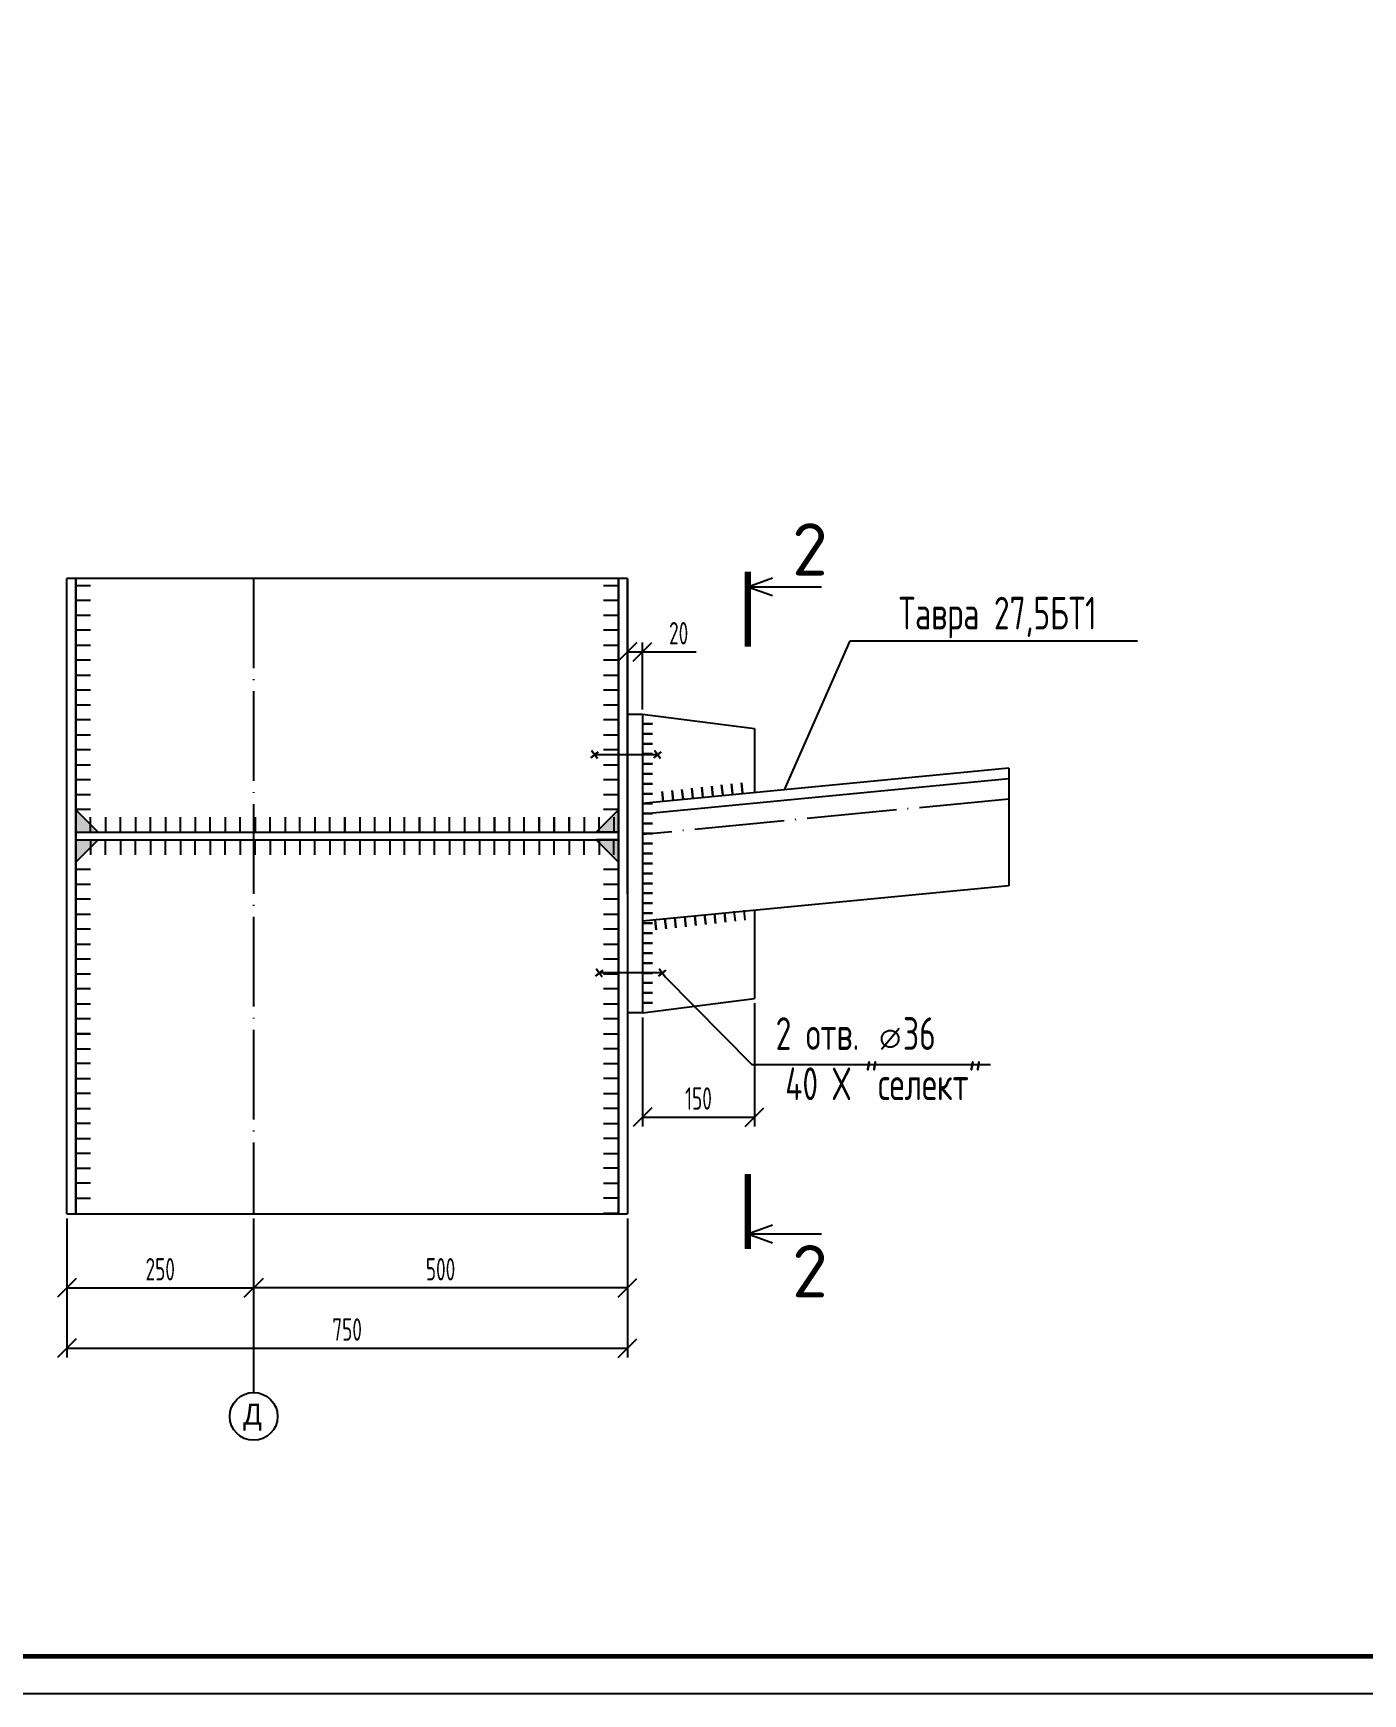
# Model space of a CAD drawing. Header units: millimetres. Extents: x -258606 to -95372, y 16759 to 83244.
# Drawn here: x -124700.7 to -124522.8, y 41751.1 to 41973.3 of the extents above; entities that cross this region are included whole.
import ezdxf

# ---------------------------------------------------------------- set-up
doc = ezdxf.new("R2010")
doc.units = ezdxf.units.MM
doc.header["$LTSCALE"] = 0.5
doc.linetypes.add('ACAD_ISO04W100', pattern=[30, 24, -3, 0, -3])
for name, color, linetype in [('Осевые', 7, 'ACAD_ISO04W100'), ('оси', 7, 'ACAD_ISO04W100'), ('размеры', 7, 'Continuous'), ('текст', 7, 'Continuous'), ('тонкие', 7, 'Continuous')]:
    doc.layers.add(name, color=color, linetype=linetype)
doc.layers.add('основной', color=7, linetype='Continuous', lineweight=60)
doc.layers.add('Разрез', color=7, linetype='Continuous', lineweight=120)
doc.styles.add('прямой', font='isocpeur.ttf', dxfattribs={"width": 0.7, "height": 3.5})
doc.styles.add('Прямой 7мм', font='isocpeur.ttf', dxfattribs={"height": 7})
doc.styles.add('РАЗМЕРЫ_30', font='txt.shx', dxfattribs={"width": 0.6, "height": 3})
doc.dimstyles.new('РАЗМЕРЫ_10', dxfattribs={"dimtxt": 3, "dimasz": 2.5, "dimexe": 1.25, "dimexo": 0.625, "dimgap": 1, "dimtad": 3, "dimdec": 1, "dimlfac": 10, "dimrnd": 1, "dimdsep": 46, "dimtxsty": 'РАЗМЕРЫ_30', "dimblk1": 'OBLIQUE', "dimblk2": 'OBLIQUE', "dimsah": 1, "dimcen": 2.5, "dimclrt": 256, "dimadec": 0, "dimazin": 0, "dimtfac": 1, "dimtdec": 1, "dimtmove": 0, "dimatfit": 3, "dimfxl": 1, "dimtolj": 1, "dimarcsym": 0})

# ---------------------------------------------------------------- blocks, each defined once
blk = doc.blocks.new('_Oblique')
at = {"color": 0, "linetype": 'ByBlock', "lineweight": -2}
blk.add_line((-0.5, -0.5), (0.5, 0.5), dxfattribs=at)
blk = doc.blocks.new('*D982')
at = {"color": 0, "lineweight": -2, "transparency": 16777216}
for p, q in [((-124696.19, 41814.69), (-124696.19, 41804.13)), ((-124671.19, 41814.69), (-124671.19, 41804.13)), ((-124696.19, 41805.38), (-124671.19, 41805.38))]:
    blk.add_line(p, q, dxfattribs=at)
at = {"layer": 'Defpoints', "color": 0, "transparency": 16777216}
for p in [(-124696.19, 41815.32), (-124671.19, 41815.32), (-124671.19, 41805.38)]:
    blk.add_point(p, dxfattribs=at)
at = {"color": 0, "lineweight": -2, "transparency": 16777216, "xscale": 2.5, "yscale": 2.5, "zscale": 2.5, "rotation": 180}
blk.add_blockref('_Oblique', (-124696.19, 41805.38), dxfattribs=at)
at = {"color": 0, "lineweight": -2, "transparency": 16777216, "xscale": 2.5, "yscale": 2.5, "zscale": 2.5}
blk.add_blockref('_Oblique', (-124671.19, 41805.38), dxfattribs=at)
at = {"transparency": 16777216, "insert": (-124683.69, 41807.88), "char_height": 3, "attachment_point": 5, "style": 'РАЗМЕРЫ_30'}
blk.add_mtext('\\A1;250', dxfattribs=at)
blk = doc.blocks.new('*D983')
at = {"color": 0, "lineweight": -2, "transparency": 16777216}
for p, q in [((-124671.19, 41814.69), (-124671.19, 41804.13)), ((-124621.19, 41814.69), (-124621.19, 41804.13)), ((-124621.19, 41805.38), (-124671.19, 41805.38))]:
    blk.add_line(p, q, dxfattribs=at)
at = {"layer": 'Defpoints', "color": 0, "transparency": 16777216}
for p in [(-124671.19, 41815.32), (-124621.19, 41815.32), (-124671.19, 41805.38)]:
    blk.add_point(p, dxfattribs=at)
at = {"color": 0, "lineweight": -2, "transparency": 16777216, "xscale": 2.5, "yscale": 2.5, "zscale": 2.5, "rotation": 180}
blk.add_blockref('_Oblique', (-124671.19, 41805.38), dxfattribs=at)
at = {"color": 0, "lineweight": -2, "transparency": 16777216, "xscale": 2.5, "yscale": 2.5, "zscale": 2.5}
blk.add_blockref('_Oblique', (-124621.19, 41805.38), dxfattribs=at)
at = {"transparency": 16777216, "insert": (-124646.19, 41807.88), "char_height": 3, "attachment_point": 5, "style": 'РАЗМЕРЫ_30'}
blk.add_mtext('\\A1;500', dxfattribs=at)
blk = doc.blocks.new('*D984')
at = {"color": 0, "lineweight": -2, "transparency": 16777216}
for p, q in [((-124696.19, 41814.69), (-124696.19, 41796.07)), ((-124621.19, 41814.69), (-124621.19, 41796.07)), ((-124696.19, 41797.32), (-124621.19, 41797.32))]:
    blk.add_line(p, q, dxfattribs=at)
at = {"layer": 'Defpoints', "color": 0, "transparency": 16777216}
for p in [(-124696.19, 41815.32), (-124621.19, 41815.32), (-124621.19, 41797.32)]:
    blk.add_point(p, dxfattribs=at)
at = {"color": 0, "lineweight": -2, "transparency": 16777216, "xscale": 2.5, "yscale": 2.5, "zscale": 2.5, "rotation": 180}
blk.add_blockref('_Oblique', (-124696.19, 41797.32), dxfattribs=at)
at = {"color": 0, "lineweight": -2, "transparency": 16777216, "xscale": 2.5, "yscale": 2.5, "zscale": 2.5}
blk.add_blockref('_Oblique', (-124621.19, 41797.32), dxfattribs=at)
at = {"transparency": 16777216, "insert": (-124658.69, 41799.82), "char_height": 3, "attachment_point": 5, "style": 'РАЗМЕРЫ_30'}
blk.add_mtext('\\A1;750', dxfattribs=at)
blk = doc.blocks.new('*D944')
at = {"color": 0, "lineweight": -2, "transparency": 16777216}
for p, q in [((-124621.19, 41882.78), (-124621.19, 41891.74)), ((-124619.19, 41882.78), (-124619.19, 41891.74)), ((-124621.19, 41890.49), (-124619.19, 41890.49)), ((-124619.19, 41890.49), (-124611.99, 41890.49))]:
    blk.add_line(p, q, dxfattribs=at)
at = {"layer": 'Defpoints', "color": 0, "transparency": 16777216}
for p in [(-124619.19, 41890.49), (-124621.19, 41882.16), (-124619.19, 41882.16)]:
    blk.add_point(p, dxfattribs=at)
at = {"color": 0, "lineweight": -2, "transparency": 16777216, "xscale": 2.5, "yscale": 2.5, "zscale": 2.5, "rotation": 180}
blk.add_blockref('_Oblique', (-124621.19, 41890.49), dxfattribs=at)
at = {"color": 0, "lineweight": -2, "transparency": 16777216, "xscale": 2.5, "yscale": 2.5, "zscale": 2.5}
blk.add_blockref('_Oblique', (-124619.19, 41890.49), dxfattribs=at)
at = {"transparency": 16777216, "insert": (-124614.34, 41892.99), "char_height": 3, "attachment_point": 5, "style": 'РАЗМЕРЫ_30'}
blk.add_mtext('\\A1;20', dxfattribs=at)
blk = doc.blocks.new('*D945')
at = {"color": 0, "lineweight": -2, "transparency": 16777216}
for p, q in [((-124604.19, 41843.5), (-124604.19, 41826.98)), ((-124619.19, 41841.56), (-124619.19, 41826.98)), ((-124619.19, 41828.23), (-124604.19, 41828.23))]:
    blk.add_line(p, q, dxfattribs=at)
at = {"layer": 'Defpoints', "color": 0, "transparency": 16777216}
for p in [(-124619.19, 41842.19), (-124604.19, 41844.13), (-124604.19, 41828.23)]:
    blk.add_point(p, dxfattribs=at)
at = {"color": 0, "lineweight": -2, "transparency": 16777216, "xscale": 2.5, "yscale": 2.5, "zscale": 2.5, "rotation": 180}
blk.add_blockref('_Oblique', (-124619.19, 41828.23), dxfattribs=at)
at = {"color": 0, "lineweight": -2, "transparency": 16777216, "xscale": 2.5, "yscale": 2.5, "zscale": 2.5}
blk.add_blockref('_Oblique', (-124604.19, 41828.23), dxfattribs=at)
at = {"transparency": 16777216, "insert": (-124611.69, 41830.73), "char_height": 3, "attachment_point": 5, "style": 'РАЗМЕРЫ_30'}
blk.add_mtext('\\A1;150', dxfattribs=at)

msp = doc.modelspace()

# ---------------------------------------------------------------- hatches: boundary and pattern name
h = msp.add_hatch(color=256)
h.dxf.hatch_style = 1
h.paths.add_polyline_path([(-124691.99325, 41866.35545), (-124694.99302, 41866.35545), (-124694.99302, 41869.35523)])
h = msp.add_hatch(color=256)
h.dxf.hatch_style = 1
h.paths.add_polyline_path([(-124625.39348, 41866.35545), (-124622.39371, 41866.35545), (-124622.39371, 41869.35523)])
h = msp.add_hatch(color=256)
h.dxf.hatch_style = 1
h.paths.add_polyline_path([(-124691.99348, 41865.35545), (-124694.99325, 41865.35545), (-124694.99325, 41862.35568)])
h = msp.add_hatch(color=256)
h.dxf.hatch_style = 1
h.paths.add_polyline_path([(-124625.39325, 41865.35545), (-124622.39348, 41865.35545), (-124622.39348, 41862.35568)])

# ---------------------------------------------------------------- linework, layer by layer
for p, q in [((-124621.19325, 41900.32949), (-124696.19325, 41900.32949)), ((-124694.99325, 41815.31899), (-124694.99325, 41900.32949)), ((-124622.39325, 41900.32949), (-124622.39325, 41815.31899)), ((-124694.99325, 41899.39204), (-124692.99325, 41899.39204)), ((-124624.39325, 41899.39204), (-124622.39325, 41899.39204)), ((-124692.99325, 41897.39204), (-124694.99325, 41897.39204)), ((-124694.99325, 41895.39204), (-124692.99325, 41895.39204)), ((-124622.39325, 41897.39204), (-124624.39325, 41897.39204)), ((-124624.39325, 41895.39204), (-124622.39325, 41895.39204)), ((-124692.99325, 41893.39204), (-124694.99325, 41893.39204)), ((-124622.39325, 41893.39204), (-124624.39325, 41893.39204)), ((-124694.99325, 41891.39204), (-124692.99325, 41891.39204)), ((-124624.39325, 41891.39204), (-124622.39325, 41891.39204)), ((-124600.17987, 41872.0503), (-124591.40011, 41891.96076)), ((-124591.40011, 41891.96076), (-124552.97791, 41891.96076)), ((-124692.99325, 41889.39204), (-124694.99325, 41889.39204)), ((-124622.39325, 41889.39204), (-124624.39325, 41889.39204)), ((-124694.99325, 41887.39204), (-124692.99325, 41887.39204)), ((-124624.39325, 41887.39204), (-124622.39325, 41887.39204)), ((-124692.99325, 41885.39204), (-124694.99325, 41885.39204)), ((-124622.39325, 41885.39204), (-124624.39325, 41885.39204)), ((-124694.99325, 41883.39204), (-124692.99325, 41883.39204)), ((-124624.39325, 41883.39204), (-124622.39325, 41883.39204)), ((-124692.99325, 41881.39204), (-124694.99325, 41881.39204)), ((-124622.39325, 41881.39204), (-124624.39325, 41881.39204)), ((-124619.19326, 41880.85469), (-124617.85993, 41880.85469)), ((-124617.85993, 41880.85468), (-124619.19326, 41880.85468)), ((-124694.99325, 41879.39204), (-124692.99325, 41879.39204)), ((-124624.39325, 41879.39204), (-124622.39325, 41879.39204)), ((-124617.85993, 41879.52136), (-124619.19326, 41879.52136)), ((-124619.19326, 41879.52135), (-124617.85993, 41879.52135)), ((-124617.85993, 41878.18802), (-124619.19326, 41878.18802)), ((-124617.85993, 41878.18802), (-124619.19326, 41878.18802)), ((-124619.19326, 41878.18801), (-124617.85993, 41878.18801)), ((-124692.99325, 41877.39204), (-124694.99325, 41877.39204)), ((-124694.99325, 41875.39204), (-124692.99325, 41875.39204)), ((-124622.39325, 41877.39204), (-124624.39325, 41877.39204)), ((-124624.39325, 41875.39204), (-124622.39325, 41875.39204)), ((-124619.19326, 41876.85469), (-124617.85993, 41876.85469)), ((-124617.85993, 41876.85468), (-124619.19326, 41876.85468)), ((-124617.85989, 41876.85468), (-124619.19323, 41876.85468)), ((-124619.19323, 41876.85467), (-124617.85989, 41876.85467)), ((-124619.19323, 41875.52135), (-124617.85989, 41875.52135)), ((-124617.85989, 41875.52134), (-124619.19323, 41875.52134)), ((-124692.99325, 41873.39204), (-124694.99325, 41873.39204)), ((-124622.39325, 41873.39204), (-124624.39325, 41873.39204)), ((-124617.85989, 41874.18801), (-124619.19323, 41874.18801)), ((-124619.19323, 41874.18801), (-124617.85989, 41874.18801)), ((-124570.18044, 41874.951), (-124570.18044, 41859.18719)), ((-124694.99325, 41871.39204), (-124692.99325, 41871.39204)), ((-124624.39325, 41871.39204), (-124622.39325, 41871.39204)), ((-124617.85989, 41872.85467), (-124619.19323, 41872.85467)), ((-124619.19323, 41872.85467), (-124617.85989, 41872.85467)), ((-124617.85989, 41872.85467), (-124619.19323, 41872.85467)), ((-124617.85989, 41871.52134), (-124619.19323, 41871.52134)), ((-124619.19323, 41871.52134), (-124617.85989, 41871.52134)), ((-124617.85989, 41871.52134), (-124619.19323, 41871.52134)), ((-124619.19323, 41871.52133), (-124617.85989, 41871.52133)), ((-124616.54955, 41871.80692), (-124616.40366, 41870.48159)), ((-124616.40366, 41870.48159), (-124616.54954, 41871.80692)), ((-124616.54953, 41871.80692), (-124616.40365, 41870.4816)), ((-124615.22421, 41871.95281), (-124615.07833, 41870.62748)), ((-124615.07832, 41870.62748), (-124615.2242, 41871.95281)), ((-124613.89888, 41872.09869), (-124613.75299, 41870.77336)), ((-124613.75299, 41870.77336), (-124613.89887, 41872.09869)), ((-124612.42767, 41870.91925), (-124612.57355, 41872.24457)), ((-124612.57354, 41872.24458), (-124612.42766, 41870.91925)), ((-124611.10234, 41871.06516), (-124611.24822, 41872.39049)), ((-124611.24822, 41872.39046), (-124611.10234, 41871.06513)), ((-124611.24821, 41872.39049), (-124611.10233, 41871.06517)), ((-124611.10233, 41871.06513), (-124611.24821, 41872.39046)), ((-124609.92289, 41872.53638), (-124609.77701, 41871.21105)), ((-124609.777, 41871.21105), (-124609.92289, 41872.53638)), ((-124609.777, 41871.21105), (-124609.92288, 41872.53638)), ((-124608.59756, 41872.68226), (-124608.45167, 41871.35693)), ((-124608.45167, 41871.35693), (-124608.59755, 41872.68226)), ((-124607.12635, 41871.50282), (-124607.27223, 41872.82814)), ((-124607.27222, 41872.82815), (-124607.12634, 41871.50282)), ((-124605.9469, 41872.97403), (-124605.80102, 41871.6487)), ((-124605.80101, 41871.6487), (-124605.94689, 41872.97403)), ((-124692.99325, 41869.39204), (-124694.99325, 41869.39204)), ((-124694.99325, 41866.35545), (-124694.99325, 41869.35545)), ((-124691.99325, 41866.35545), (-124694.99325, 41869.35545)), ((-124625.39348, 41866.35545), (-124622.39348, 41869.35545)), ((-124622.39325, 41869.39204), (-124624.39325, 41869.39204)), ((-124622.39348, 41866.35545), (-124622.39348, 41869.35545)), ((-124619.19323, 41870.188), (-124617.85989, 41870.188)), ((-124617.85989, 41870.188), (-124619.19323, 41870.188)), ((-124617.85989, 41868.85467), (-124619.19323, 41868.85467)), ((-124619.19323, 41868.85466), (-124617.85989, 41868.85466)), ((-124692.99325, 41866.35545), (-124692.99325, 41868.35545)), ((-124690.99325, 41868.35545), (-124690.99325, 41866.35545)), ((-124688.99325, 41866.35545), (-124688.99325, 41868.35545)), ((-124686.99325, 41868.35545), (-124686.99325, 41866.35545)), ((-124684.99325, 41866.35545), (-124684.99325, 41868.35545)), ((-124682.99325, 41868.35545), (-124682.99325, 41866.35545)), ((-124680.99325, 41866.35545), (-124680.99325, 41868.35545)), ((-124678.99325, 41868.35545), (-124678.99325, 41866.35545)), ((-124676.99325, 41866.35545), (-124676.99325, 41868.35545)), ((-124674.99325, 41868.35545), (-124674.99325, 41866.35545)), ((-124672.99325, 41866.35545), (-124672.99325, 41868.35545)), ((-124670.99325, 41868.35545), (-124670.99325, 41866.35545)), ((-124668.99325, 41866.35545), (-124668.99325, 41868.35545)), ((-124666.99325, 41868.35545), (-124666.99325, 41866.35545)), ((-124664.99325, 41866.35545), (-124664.99325, 41868.35545)), ((-124662.99325, 41868.35545), (-124662.99325, 41866.35545)), ((-124660.99325, 41866.35545), (-124660.99325, 41868.35545)), ((-124658.99325, 41868.35545), (-124658.99325, 41866.35545)), ((-124658.99324, 41866.35545), (-124658.99324, 41868.35545)), ((-124656.99324, 41868.35545), (-124656.99324, 41866.35545)), ((-124654.99324, 41866.35545), (-124654.99324, 41868.35545)), ((-124652.99324, 41868.35545), (-124652.99324, 41866.35545)), ((-124650.99324, 41866.35545), (-124650.99324, 41868.35545)), ((-124648.99324, 41868.35545), (-124648.99324, 41866.35545)), ((-124648.99323, 41866.35546), (-124648.99323, 41868.35546)), ((-124646.99323, 41868.35546), (-124646.99323, 41866.35546)), ((-124644.99323, 41866.35546), (-124644.99323, 41868.35546)), ((-124642.99323, 41868.35546), (-124642.99323, 41866.35546)), ((-124640.99323, 41866.35546), (-124640.99323, 41868.35546)), ((-124638.99323, 41868.35546), (-124638.99323, 41866.35546)), ((-124638.99322, 41866.35545), (-124638.99322, 41868.35545)), ((-124636.99322, 41868.35545), (-124636.99322, 41866.35545)), ((-124634.99322, 41866.35545), (-124634.99322, 41868.35545)), ((-124632.99322, 41868.35545), (-124632.99322, 41866.35545)), ((-124632.99321, 41866.35545), (-124632.99321, 41868.35545)), ((-124630.99322, 41866.35545), (-124630.99322, 41868.35545)), ((-124630.99321, 41868.35545), (-124630.99321, 41866.35545)), ((-124628.99322, 41868.35545), (-124628.99322, 41866.35545)), ((-124628.99321, 41866.35545), (-124628.99321, 41868.35545)), ((-124626.99321, 41868.35545), (-124626.99321, 41866.35545)), ((-124624.99321, 41866.35545), (-124624.99321, 41868.35545)), ((-124622.99321, 41868.35545), (-124622.99321, 41866.35545)), ((-124617.85989, 41867.52133), (-124619.19323, 41867.52133)), ((-124617.85989, 41867.52133), (-124619.19323, 41867.52133)), ((-124619.19323, 41867.52132), (-124617.85989, 41867.52132)), ((-124694.99348, 41865.35545), (-124694.99348, 41862.35545)), ((-124694.99348, 41865.35545), (-124691.99348, 41865.35545)), ((-124691.99348, 41865.35545), (-124694.99348, 41862.35545)), ((-124694.99325, 41866.35545), (-124691.99325, 41866.35545)), ((-124692.99325, 41865.35545), (-124692.99325, 41863.35545)), ((-124690.99325, 41863.35545), (-124690.99325, 41865.35545)), ((-124688.99325, 41865.35545), (-124688.99325, 41863.35545)), ((-124686.99325, 41863.35545), (-124686.99325, 41865.35545)), ((-124684.99325, 41865.35545), (-124684.99325, 41863.35545)), ((-124682.99325, 41863.35545), (-124682.99325, 41865.35545)), ((-124680.99325, 41865.35545), (-124680.99325, 41863.35545)), ((-124678.99325, 41863.35545), (-124678.99325, 41865.35545)), ((-124676.99325, 41865.35545), (-124676.99325, 41863.35545)), ((-124674.99325, 41863.35545), (-124674.99325, 41865.35545)), ((-124672.99325, 41865.35545), (-124672.99325, 41863.35545)), ((-124670.99325, 41863.35545), (-124670.99325, 41865.35545)), ((-124668.99325, 41865.35545), (-124668.99325, 41863.35545)), ((-124666.99325, 41863.35545), (-124666.99325, 41865.35545)), ((-124664.99325, 41865.35545), (-124664.99325, 41863.35545)), ((-124662.99325, 41863.35545), (-124662.99325, 41865.35545)), ((-124660.99325, 41865.35545), (-124660.99325, 41863.35545)), ((-124658.99325, 41863.35545), (-124658.99325, 41865.35545)), ((-124658.99324, 41863.35545), (-124658.99324, 41865.35545)), ((-124656.99324, 41865.35545), (-124656.99324, 41863.35545)), ((-124654.99324, 41863.35545), (-124654.99324, 41865.35545)), ((-124652.99324, 41865.35545), (-124652.99324, 41863.35545)), ((-124650.99324, 41863.35545), (-124650.99324, 41865.35545)), ((-124648.99324, 41865.35545), (-124648.99324, 41863.35545)), ((-124646.99324, 41863.35545), (-124646.99324, 41865.35545)), ((-124644.99324, 41865.35545), (-124644.99324, 41863.35545)), ((-124642.99324, 41863.35545), (-124642.99324, 41865.35545)), ((-124642.99324, 41863.35545), (-124642.99324, 41865.35545)), ((-124640.99324, 41865.35545), (-124640.99324, 41863.35545)), ((-124638.99324, 41863.35545), (-124638.99324, 41865.35545)), ((-124638.99323, 41863.35545), (-124638.99323, 41865.35545)), ((-124636.99324, 41865.35545), (-124636.99324, 41863.35545)), ((-124636.99323, 41865.35545), (-124636.99323, 41863.35545)), ((-124634.99324, 41863.35545), (-124634.99324, 41865.35545)), ((-124634.99323, 41863.35545), (-124634.99323, 41865.35545)), ((-124632.99324, 41865.35545), (-124632.99324, 41863.35545)), ((-124632.99323, 41865.35545), (-124632.99323, 41863.35545)), ((-124630.99324, 41863.35545), (-124630.99324, 41865.35545)), ((-124630.99323, 41863.35545), (-124630.99323, 41865.35545)), ((-124628.99324, 41865.35545), (-124628.99324, 41863.35545)), ((-124628.99323, 41865.35545), (-124628.99323, 41863.35545)), ((-124626.99324, 41863.35545), (-124626.99324, 41865.35545)), ((-124626.99323, 41863.35545), (-124626.99323, 41865.35545)), ((-124622.39348, 41866.35545), (-124625.39348, 41866.35545)), ((-124622.39325, 41865.35545), (-124625.39325, 41865.35545)), ((-124625.39325, 41865.35545), (-124622.39325, 41862.35545)), ((-124624.99323, 41865.35545), (-124624.99323, 41863.35545)), ((-124622.99323, 41863.35545), (-124622.99323, 41865.35545)), ((-124622.39325, 41865.35545), (-124622.39325, 41862.35545)), ((-124619.19323, 41866.188), (-124617.85989, 41866.188)), ((-124617.85989, 41866.18799), (-124619.19323, 41866.18799)), ((-124617.85989, 41866.188), (-124619.19322, 41866.188)), ((-124619.19322, 41866.18799), (-124617.85989, 41866.18799)), ((-124619.19322, 41864.85466), (-124617.85989, 41864.85466)), ((-124617.85989, 41864.85466), (-124619.19322, 41864.85466)), ((-124617.85989, 41863.52133), (-124619.19322, 41863.52133)), ((-124619.19322, 41863.52133), (-124617.85989, 41863.52133)), ((-124617.85989, 41862.18799), (-124619.19322, 41862.18799)), ((-124619.19322, 41862.18799), (-124617.85989, 41862.18799)), ((-124617.85989, 41862.18799), (-124619.19322, 41862.18799)), ((-124692.99324, 41861.39204), (-124694.99324, 41861.39204)), ((-124622.39325, 41861.39204), (-124624.39325, 41861.39204)), ((-124619.19322, 41860.85466), (-124617.85989, 41860.85466)), ((-124617.85989, 41860.85465), (-124619.19322, 41860.85465)), ((-124694.99324, 41859.39204), (-124692.99324, 41859.39204)), ((-124624.39325, 41859.39204), (-124622.39325, 41859.39204)), ((-124617.8599, 41858.18799), (-124619.19323, 41858.18799)), ((-124619.19323, 41858.18798), (-124617.8599, 41858.18798)), ((-124617.85989, 41859.52133), (-124619.19322, 41859.52133)), ((-124619.19322, 41859.52132), (-124617.85989, 41859.52132)), ((-124617.85989, 41858.18799), (-124619.19322, 41858.18799)), ((-124692.99324, 41857.39204), (-124694.99324, 41857.39204)), ((-124694.99324, 41855.39204), (-124692.99324, 41855.39204)), ((-124622.39325, 41857.39204), (-124624.39325, 41857.39204)), ((-124624.39325, 41855.39204), (-124622.39325, 41855.39204)), ((-124619.19323, 41856.85466), (-124617.8599, 41856.85466)), ((-124617.8599, 41856.85465), (-124619.19323, 41856.85465)), ((-124617.8599, 41855.52132), (-124619.19323, 41855.52132)), ((-124619.19323, 41855.52132), (-124617.8599, 41855.52132)), ((-124609.54634, 41855.48724), (-124609.40045, 41854.16191)), ((-124609.40045, 41854.16192), (-124609.54633, 41855.48724)), ((-124608.07513, 41854.3078), (-124608.22101, 41855.63313)), ((-124608.221, 41855.63313), (-124608.07512, 41854.3078)), ((-124606.74979, 41854.45368), (-124606.89567, 41855.77901)), ((-124605.42446, 41854.59957), (-124605.57034, 41855.9249)), ((-124692.99324, 41853.39204), (-124694.99324, 41853.39204)), ((-124622.39325, 41853.39204), (-124624.39325, 41853.39204)), ((-124617.8599, 41854.18798), (-124619.19323, 41854.18798)), ((-124619.19323, 41854.18798), (-124617.8599, 41854.18798)), ((-124617.8599, 41854.18798), (-124619.19323, 41854.18798)), ((-124617.35243, 41853.28661), (-124617.49832, 41854.61194)), ((-124617.49831, 41854.61194), (-124617.35243, 41853.28661)), ((-124616.17299, 41854.75782), (-124616.02711, 41853.43249)), ((-124616.0271, 41853.43249), (-124616.17298, 41854.75782)), ((-124616.0271, 41853.43249), (-124616.17298, 41854.75782)), ((-124614.84766, 41854.9037), (-124614.70177, 41853.57838)), ((-124614.70177, 41853.57838), (-124614.84765, 41854.90371)), ((-124613.37644, 41853.72426), (-124613.52233, 41855.04959)), ((-124613.52232, 41855.04959), (-124613.37644, 41853.72426)), ((-124612.05112, 41853.87015), (-124612.197, 41855.19548)), ((-124612.197, 41855.19547), (-124612.05111, 41853.87014)), ((-124612.19699, 41855.19548), (-124612.05111, 41853.87015)), ((-124612.05111, 41853.87014), (-124612.19699, 41855.19547)), ((-124610.87167, 41855.34136), (-124610.72579, 41854.01603)), ((-124610.72578, 41854.01603), (-124610.87167, 41855.34136)), ((-124610.72578, 41854.01603), (-124610.87166, 41855.34136)), ((-124694.99324, 41851.39204), (-124692.99324, 41851.39204)), ((-124624.39325, 41851.39204), (-124622.39325, 41851.39204)), ((-124617.85991, 41851.52132), (-124619.19324, 41851.52132)), ((-124619.19324, 41851.52131), (-124617.85991, 41851.52131)), ((-124619.19323, 41852.85465), (-124617.8599, 41852.85465)), ((-124617.8599, 41852.85464), (-124619.19323, 41852.85464)), ((-124617.8599, 41851.52132), (-124619.19323, 41851.52132)), ((-124619.19323, 41851.52131), (-124617.8599, 41851.52131)), ((-124692.99324, 41849.39204), (-124694.99324, 41849.39204)), ((-124622.39325, 41849.39204), (-124624.39325, 41849.39204)), ((-124619.19324, 41850.18799), (-124617.85991, 41850.18799)), ((-124617.85991, 41850.18798), (-124619.19324, 41850.18798)), ((-124617.85991, 41848.85465), (-124619.19324, 41848.85465)), ((-124619.19324, 41848.85465), (-124617.85991, 41848.85465)), ((-124617.8599, 41850.18799), (-124619.19323, 41850.18799)), ((-124619.19323, 41850.18798), (-124617.8599, 41850.18798)), ((-124617.8599, 41850.18798), (-124619.19323, 41850.18798)), ((-124619.19323, 41848.85465), (-124617.8599, 41848.85465)), ((-124617.8599, 41848.85465), (-124619.19323, 41848.85465)), ((-124694.99324, 41847.39204), (-124692.99324, 41847.39204)), ((-124624.39325, 41847.39204), (-124622.39325, 41847.39204)), ((-124617.85991, 41847.52131), (-124619.19324, 41847.52131)), ((-124619.19324, 41847.52131), (-124617.85991, 41847.52131)), ((-124617.85991, 41847.52131), (-124619.19324, 41847.52131)), ((-124617.8599, 41847.52132), (-124619.19323, 41847.52132)), ((-124619.19323, 41847.52131), (-124617.8599, 41847.52131)), ((-124616.13199, 41847.00586), (-124604.53895, 41835.26035)), ((-124692.99324, 41845.39204), (-124694.99324, 41845.39204)), ((-124622.39325, 41845.39204), (-124624.39325, 41845.39204)), ((-124619.19324, 41846.18798), (-124617.85991, 41846.18798)), ((-124617.85991, 41846.18797), (-124619.19324, 41846.18797)), ((-124617.85991, 41844.85465), (-124619.19324, 41844.85465)), ((-124619.19324, 41844.85464), (-124617.85991, 41844.85464)), ((-124617.8599, 41846.18798), (-124619.19323, 41846.18798)), ((-124694.99324, 41843.39204), (-124692.99324, 41843.39204)), ((-124624.39325, 41843.39204), (-124622.39325, 41843.39204)), ((-124617.85992, 41843.52131), (-124619.19325, 41843.52131)), ((-124619.19325, 41843.5213), (-124617.85992, 41843.5213)), ((-124617.85991, 41843.52131), (-124619.19324, 41843.52131)), ((-124692.99324, 41841.39204), (-124694.99324, 41841.39204)), ((-124622.39325, 41841.39204), (-124624.39325, 41841.39204)), ((-124692.99325, 41839.39204), (-124694.99325, 41839.39204)), ((-124694.99324, 41839.39204), (-124692.99324, 41839.39204)), ((-124624.39325, 41839.39204), (-124622.39325, 41839.39204)), ((-124624.39325, 41839.39204), (-124622.39325, 41839.39204)), ((-124694.99325, 41837.39204), (-124692.99325, 41837.39204)), ((-124622.39325, 41837.39204), (-124624.39325, 41837.39204)), ((-124692.99325, 41835.39204), (-124694.99325, 41835.39204)), ((-124694.99325, 41833.39204), (-124692.99325, 41833.39204)), ((-124624.39325, 41835.39204), (-124622.39325, 41835.39204)), ((-124622.39325, 41833.39204), (-124624.39325, 41833.39204)), ((-124604.53895, 41835.26035), (-124572.60686, 41835.26035)), ((-124692.99325, 41831.39204), (-124694.99325, 41831.39204)), ((-124624.39325, 41831.39204), (-124622.39325, 41831.39204)), ((-124694.99325, 41829.39204), (-124692.99325, 41829.39204)), ((-124622.39325, 41829.39204), (-124624.39325, 41829.39204)), ((-124692.99325, 41827.39204), (-124694.99325, 41827.39204)), ((-124624.39325, 41827.39204), (-124622.39325, 41827.39204)), ((-124694.99325, 41825.39204), (-124692.99325, 41825.39204)), ((-124622.39325, 41825.39204), (-124624.39325, 41825.39204)), ((-124692.99325, 41823.39204), (-124694.99325, 41823.39204)), ((-124624.39325, 41823.39204), (-124622.39325, 41823.39204)), ((-124694.99325, 41821.39204), (-124692.99325, 41821.39204)), ((-124622.39325, 41821.39204), (-124624.39325, 41821.39204)), ((-124692.99325, 41819.39204), (-124694.99325, 41819.39204)), ((-124624.39325, 41819.39204), (-124622.39325, 41819.39204)), ((-124624.39325, 41819.39204), (-124622.39325, 41819.39204)), ((-124694.99325, 41817.39204), (-124692.99325, 41817.39204)), ((-124622.39325, 41817.39204), (-124624.39325, 41817.39204)), ((-124696.19325, 41815.31899), (-124621.19325, 41815.31899)), ((-124624.39325, 41815.39204), (-124622.39325, 41815.39204))]:
    msp.add_line(p, q)
at = {"color": 7, "linetype": 'Continuous', "lineweight": 30, "ltscale": 0.5}
for p, q in [((-124626.09407, 41876.33181), (-124625.10902, 41877.1036)), ((-124625.19988, 41876.21942), (-124626.01493, 41877.27806)), ((-124617.66695, 41876.33181), (-124616.6819, 41877.1036)), ((-124616.77276, 41876.21942), (-124617.58781, 41877.27806)), ((-124625.45331, 41847.11825), (-124624.46826, 41847.89004)), ((-124624.55911, 41847.00586), (-124625.37417, 41848.0645)), ((-124617.02619, 41847.11825), (-124616.04114, 41847.89004)), ((-124616.13199, 41847.00586), (-124616.94705, 41848.0645))]:
    msp.add_line(p, q, dxfattribs=at)
at = {"color": 7, "linetype": 'Continuous', "ltscale": 0.5}
for p, q in [((-124617.1277, 41876.73914), (-124625.58871, 41876.73914)), ((-124616.48693, 41847.52558), (-124624.94795, 41847.52558))]:
    msp.add_line(p, q, dxfattribs=at)
at = {"extrusion": (-1.34631e-16, -3.16371e-09, 1)}
msp.add_line((-124005.09721, 41751.07247), (-124846.09721, 41751.07247), dxfattribs=at)
at = {"layer": 'Осевые'}
for p, q in [((-124671.19325, 41900.32949), (-124671.19325, 41815.31899)), ((-124570.18044, 41870.79595), (-124619.19325, 41866.05681))]:
    msp.add_line(p, q, dxfattribs=at)
at = {"layer": 'оси', "ltscale": 20}
msp.add_line((-124671.19325, 41804.13181), (-124671.19325, 41791.38988), dxfattribs=at)
at = {"layer": 'оси', "color": 7}
msp.add_circle((-124586.04314, 41838.71616), 1.12681, dxfattribs=at)
at = {"layer": 'основной', "elevation": -0.00001}
msp.add_lwpolyline([(-124010.09721, 41756.07247), (-124826.09721, 41756.07247), (-124826.09721, 42340.07247), (-124010.09721, 42340.07247), (-124010.09721, 41756.07247)], dxfattribs=at)
at = {"layer": 'размеры', "color": 7}
msp.add_lwpolyline([(-124587.1942, 41837.34799), (-124584.85297, 41840.1308)], dxfattribs=at)
at = {"layer": 'Разрез', "extrusion": (-1.34631e-16, -3.16371e-09, 1)}
for p, q in [((-124605.09921, 41891.20978), (-124605.09921, 41901.20978)), ((-124605.09921, 41820.62427), (-124605.09921, 41810.62427))]:
    msp.add_line(p, q, dxfattribs=at)
at = {"layer": 'текст', "ltscale": 20}
msp.add_circle((-124671.19325, 41788.18988), 3.2, dxfattribs=at)
at = {"layer": 'тонкие'}
for p, q in [((-124696.19325, 41815.31899), (-124696.19325, 41900.32949)), ((-124694.99325, 41900.32949), (-124694.99325, 41815.31899)), ((-124622.39325, 41815.31899), (-124622.39325, 41900.32949)), ((-124621.19325, 41900.32949), (-124621.19325, 41815.31899)), ((-124621.19325, 41858.10545), (-124621.19325, 41900.32949)), ((-124621.19325, 41882.15835), (-124619.19325, 41882.15835)), ((-124619.19325, 41882.15835), (-124619.19325, 41842.18798)), ((-124619.19325, 41882.15835), (-124604.19325, 41880.22033)), ((-124604.19325, 41880.22033), (-124604.19325, 41871.66224)), ((-124570.18044, 41874.951), (-124619.19325, 41870.21186)), ((-124570.18044, 41873.51839), (-124619.19325, 41868.77925)), ((-124694.99348, 41866.35545), (-124622.39348, 41866.35545)), ((-124694.99348, 41865.35545), (-124622.39348, 41865.35545)), ((-124570.18044, 41859.18719), (-124619.19325, 41854.44805)), ((-124604.19325, 41855.89843), (-124604.19325, 41844.126)), ((-124619.19325, 41842.18798), (-124621.19325, 41842.18798)), ((-124619.19325, 41842.18798), (-124604.19325, 41844.126))]:
    msp.add_line(p, q, dxfattribs=at)
at = {"layer": 'тонкие', "extrusion": (-1.34631e-16, -3.16371e-09, 1)}
for p, q in [((-124605.09921, 41899.20978), (-124601.79589, 41900.40026)), ((-124605.09921, 41899.20978), (-124595.24482, 41899.20978)), ((-124605.09921, 41899.20978), (-124601.79589, 41898.01931)), ((-124605.09921, 41812.62427), (-124601.79589, 41813.81474)), ((-124605.09921, 41812.62427), (-124595.24482, 41812.62427)), ((-124605.09921, 41812.62427), (-124601.79589, 41811.4338))]:
    msp.add_line(p, q, dxfattribs=at)
at = {"layer": 'тонкие', "lineweight": 0, "extrusion": (-1.34631e-16, -3.16371e-09, 1)}
msp.add_line((-124826.09721, 41756.07247), (-124010.09721, 41756.07247), dxfattribs=at)
msp.add_line((-124826.09721, 41756.07247), (-124010.09721, 41756.07247), dxfattribs=at)

# ---------------------------------------------------------------- texts
at = {"layer": 'текст', "color": 7, "style": 'прямой', "width": 0.7}
for s, p in [('Тавра 27,5БТ1', (-124584.88685, 41893.49174)), ('2 отв.   36', (-124601.36008, 41837.22883)), ('40 Х "селект"', (-124600.08759, 41830.51584))]:
    msp.add_text(s, height=4.375, dxfattribs=at).set_placement(p)
at = {"layer": 'текст', "linetype": 'Continuous', "ltscale": 20}
msp.add_text('Д', height=2.8, dxfattribs=at).set_placement((-124672.61028, 41787.09005))
at = {"layer": 'тонкие', "extrusion": (-1.34631e-16, -3.16371e-09, 1), "style": 'Прямой 7мм'}
for p in [(-124599.17483, 41900.71052, -0.00013), (-124599.17483, 41804.12354, -0.00013)]:
    msp.add_text('2', height=7, dxfattribs=at).set_placement(p)

# ---------------------------------------------------------------- dimensions: what is measured, and where the dimension line sits
for base, p1, p2, picture, middle in [((-124619.19325, 41890.49137), (-124621.19325, 41882.15835), (-124619.19325, 41882.15835), '*D944', (-124614.34325, 41892.99137)), ((-124604.19325, 41828.22768), (-124619.19325, 41842.18798), (-124604.19325, 41844.126), '*D945', (-124611.69325, 41830.72768)), ((-124671.19325, 41805.38181), (-124696.19325, 41815.31899), (-124671.19325, 41815.31899), '*D982', (-124683.69325, 41807.88181)), ((-124621.19325, 41797.31964), (-124696.19325, 41815.31899), (-124621.19325, 41815.31899), '*D984', (-124658.69325, 41799.81964)), ((-124671.19325, 41805.38181), (-124621.19325, 41815.31899), (-124671.19325, 41815.31899), '*D983', (-124646.19325, 41807.88181))]:
    dim = msp.add_linear_dim(base=base, p1=p1, p2=p2, dimstyle='РАЗМЕРЫ_10')
    dim.commit()
    dim.dimension.update_dxf_attribs({"geometry": picture, "text_midpoint": middle})

doc.saveas('drawing.dxf')
